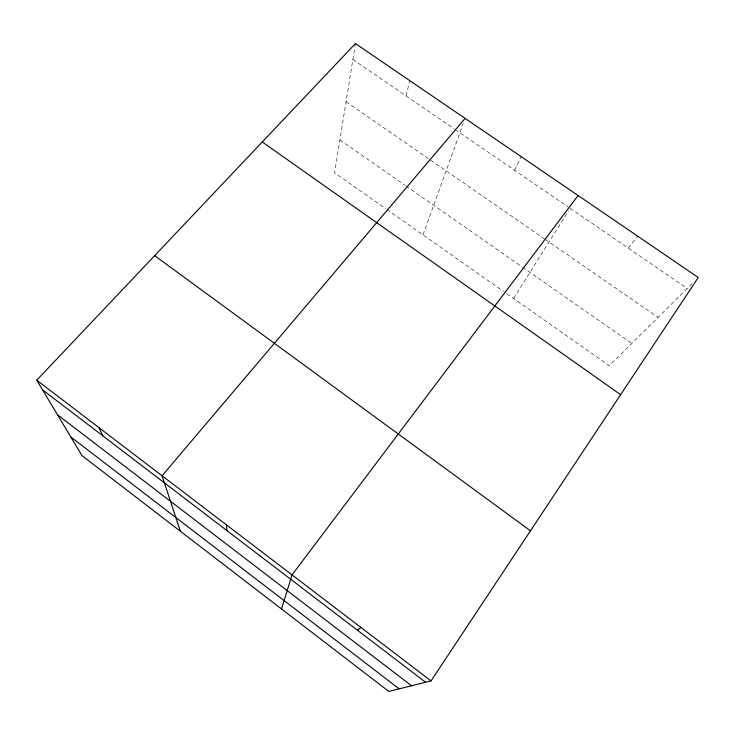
<?xml version="1.0" encoding="UTF-8"?>
<svg xmlns="http://www.w3.org/2000/svg" width="735" height="735" viewBox="0 0 735 735"><rect width="100%" height="100%" fill="white"/><g stroke="black" fill="none" stroke-linecap="round" stroke-linejoin="round"><path stroke-width="0.55" stroke-dasharray="3.67 2.76" d="M355.446 43.558L334.581 172.762L385.93 208.832M405.986 95.872L409.854 80.694M422.992 234.86L463.234 123.526M514.583 170.254L521.17 156.656M513.6 298.502L568.302 211.175M628.195 248.072L637.695 236.183M691.938 283.784L609.343 365.745L504.302 291.97M352.873 59.498L454.212 128.901M455.158 129.553L568.228 206.994M570.112 208.281L687.197 288.478M346.066 101.669L544.295 238.728M545.241 239.38L658.073 317.391M339.892 139.889L404.994 185.284M405.922 185.927L521.565 266.566M522.493 267.209L631.815 343.447M386.858 209.484L503.374 291.317"/><path stroke-width="1.1" d="M281.514 608.975L292.025 574.889L578.105 195.519M431.032 680.913L698.25 277.508L355.446 43.558L36.75 380.197L82.035 455.654L388.815 691.442L431.032 680.913L36.75 380.197M465.09 118.39L162.067 475.775L180.36 531.23M357.513 630.281L360.857 627.387M262.285 141.974L620.634 394.677M154.662 255.642L530.468 530.799M42.511 389.798L425.602 682.264M57.514 414.797L411.545 685.773M70.817 436.957L399.178 688.86M98.848 427.549L102.928 435.919M226.453 524.882L226.977 530.624"/></g></svg>
